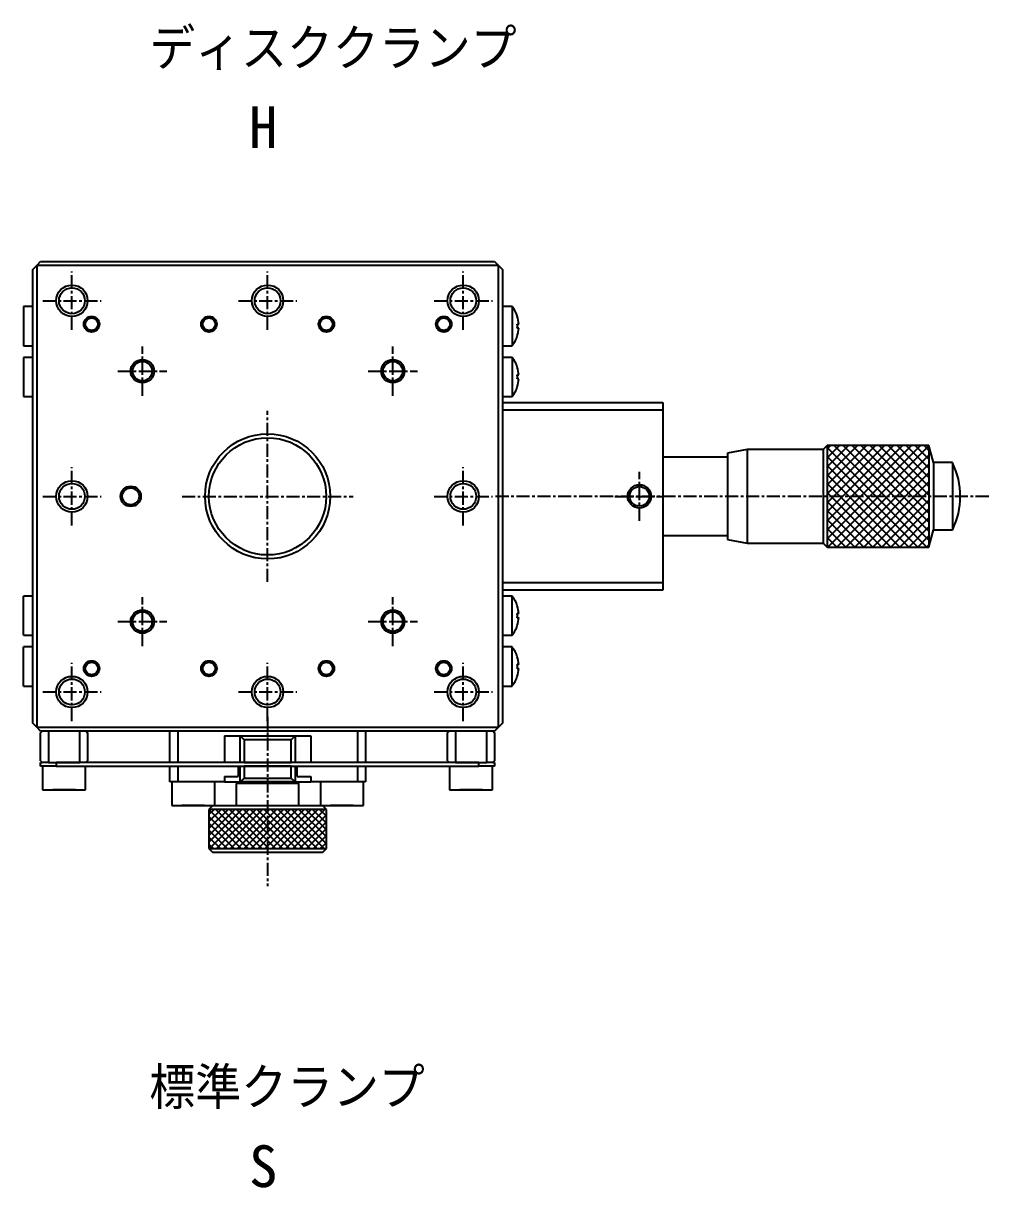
# Model space of a CAD drawing. Extents: x 565 to 917, y 86 to 335.
# Drawn here: x 620.8 to 713.3, y 223.7 to 335.3 of the extents above; entities that cross this region are included whole.
import ezdxf

# ---------------------------------------------------------------- set-up
doc = ezdxf.new("R2010")
doc.units = 0
doc.linetypes.add('CENTER', pattern=[2, 1.25, -0.25, 0.25, -0.25])
doc.layers.get('0').update_dxf_attribs({"linetype": 'CONTINUOUS'})
doc.styles.add('ｽﾀｲﾙ1', font='txt.shx', dxfattribs={"bigfont": 'bigfont.shx'})

msp = doc.modelspace()

# ---------------------------------------------------------------- linework, layer by layer
at = {"color": 7, "linetype": 'CONTINUOUS'}
for p, q in [((622.07, 312.12), (622.44, 312.49)), ((622.44, 312.49), (665.94, 312.49)), ((665.94, 312.49), (666.32, 312.12)), ((621.69, 311.74), (622.07, 312.12)), ((621.69, 307.08), (621.69, 311.74)), ((622.07, 312.12), (622.07, 267.87)), ((666.32, 312.12), (622.07, 312.12)), ((666.32, 267.87), (666.32, 312.12)), ((666.32, 312.12), (666.69, 311.74)), ((666.69, 311.74), (666.69, 307.08)), ((621.69, 308.18), (620.78, 308.18)), ((620.78, 308.18), (620.78, 304.43)), ((667.61, 308.18), (666.69, 308.18)), ((667.61, 308.18), (667.61, 304.43)), ((621.69, 305.54), (621.69, 307.08)), ((666.69, 307.08), (666.69, 305.54)), ((668.11, 307.24), (668.12, 307.25)), ((668.11, 306.5), (668.25, 306.5)), ((668.25, 306.11), (668.11, 306.11)), ((621.69, 302.2), (621.69, 305.54)), ((666.69, 305.54), (666.69, 302.2)), ((668.12, 305.37), (668.11, 305.37)), ((620.78, 304.43), (621.69, 304.43)), ((666.69, 304.43), (667.61, 304.43)), ((621.69, 303.31), (620.78, 303.31)), ((620.78, 303.31), (620.78, 301.43)), ((667.61, 303.31), (666.69, 303.31)), ((667.61, 303.31), (667.61, 301.43)), ((620.78, 301.43), (620.78, 299.56)), ((621.69, 300.66), (621.69, 302.2)), ((666.69, 302.2), (666.69, 300.66)), ((667.61, 301.43), (667.61, 299.56)), ((668.11, 302.37), (668.12, 302.37)), ((668.11, 302.37), (668.12, 302.37)), ((668.11, 301.63), (668.25, 301.63)), ((621.69, 279.33), (621.69, 300.66)), ((666.69, 300.66), (666.69, 279.33)), ((668.25, 301.24), (668.11, 301.24)), ((668.12, 300.49), (668.11, 300.5)), ((668.12, 300.49), (668.11, 300.5)), ((620.78, 299.56), (621.69, 299.56)), ((666.69, 299.56), (667.61, 299.56)), ((666.69, 298.99), (674.19, 298.99)), ((682.07, 298.24), (666.69, 298.24)), ((674.19, 298.99), (682.07, 298.99)), ((682.07, 298.99), (682.07, 295.24)), ((682.07, 295.24), (682.07, 284.74)), ((697.82, 294.87), (697.44, 294.49)), ((708.01, 293.22), (707.57, 294.87)), ((688.25, 293.74), (682.07, 293.74)), ((690.13, 294.49), (688.25, 294.12)), ((688.25, 294.12), (688.25, 286.28)), ((697.44, 294.49), (690.13, 294.49)), ((690.13, 294.49), (690.13, 285.94)), ((697.44, 294.49), (697.44, 285.94)), ((708.01, 293.22), (708.01, 287.09)), ((709.82, 293.22), (708.01, 293.22)), ((709.82, 293.22), (709.82, 287.09)), ((708.01, 287.09), (708.01, 286.77)), ((709.82, 287.09), (709.82, 286.77)), ((682.07, 286.24), (688.25, 286.24)), ((688.25, 286.28), (688.25, 285.87)), ((688.25, 285.87), (690.13, 285.49)), ((690.13, 285.94), (690.13, 285.49)), ((697.44, 285.94), (697.44, 285.49)), ((707.57, 285.12), (708.01, 286.77)), ((708.01, 286.77), (709.82, 286.77)), ((682.07, 284.74), (682.07, 280.99)), ((690.13, 285.49), (697.44, 285.49)), ((697.44, 285.49), (697.82, 285.12)), ((697.82, 285.6), (697.82, 285.12)), ((707.57, 285.6), (707.57, 285.12)), ((666.69, 281.74), (682.07, 281.74)), ((621.69, 280.43), (620.78, 280.43)), ((620.78, 278.56), (620.78, 280.43)), ((674.19, 280.99), (666.69, 280.99)), ((667.61, 280.43), (666.69, 280.43)), ((667.61, 278.56), (667.61, 280.43)), ((682.07, 280.99), (674.19, 280.99)), ((621.69, 277.79), (621.69, 279.33)), ((666.69, 279.33), (666.69, 277.79)), ((668.12, 279.5), (668.11, 279.49)), ((668.12, 279.5), (668.11, 279.49)), ((620.78, 276.68), (620.78, 278.56)), ((667.61, 276.68), (667.61, 278.56)), ((668.25, 278.75), (668.11, 278.75)), ((668.11, 278.36), (668.25, 278.36)), ((621.69, 274.45), (621.69, 277.79)), ((666.69, 277.79), (666.69, 274.45)), ((668.11, 277.62), (668.12, 277.62)), ((668.11, 277.62), (668.12, 277.62)), ((620.78, 276.68), (621.69, 276.68)), ((666.69, 276.68), (667.61, 276.68)), ((621.69, 275.56), (620.78, 275.56)), ((620.78, 271.81), (620.78, 275.56)), ((667.61, 275.56), (666.69, 275.56)), ((667.61, 271.81), (667.61, 275.56)), ((668.12, 274.62), (668.11, 274.62)), ((621.69, 272.91), (621.69, 274.45)), ((666.69, 274.45), (666.69, 272.91)), ((668.25, 273.88), (668.11, 273.88)), ((668.11, 273.49), (668.25, 273.49)), ((621.69, 268.24), (621.69, 272.91)), ((666.69, 272.91), (666.69, 268.24)), ((668.11, 272.75), (668.12, 272.74)), ((620.78, 271.81), (621.69, 271.81)), ((666.69, 271.81), (667.61, 271.81)), ((622.07, 267.87), (621.69, 268.24)), ((622.07, 267.87), (666.32, 267.87)), ((622.44, 267.49), (622.07, 267.87)), ((666.32, 267.87), (665.94, 267.49)), ((666.69, 268.24), (666.32, 267.87)), ((665.94, 267.49), (622.44, 267.49)), ((622.44, 267.34), (622.59, 267.49)), ((622.59, 267.49), (622.44, 267.34)), ((622.44, 264.64), (622.44, 267.34)), ((623.19, 267.49), (623.19, 264.49)), ((626.19, 264.49), (626.19, 267.49)), ((626.79, 267.49), (626.94, 267.34)), ((626.94, 267.34), (626.79, 267.49)), ((626.94, 267.34), (626.94, 264.64)), ((634.82, 264.49), (634.82, 267.49)), ((635.57, 267.49), (635.57, 264.49)), ((640.07, 267.04), (641.57, 267.04)), ((641.57, 267.04), (643.07, 267.04)), ((641.57, 264.49), (641.57, 267.04)), ((641.94, 266.67), (641.57, 267.04)), ((643.07, 267.04), (645.32, 267.04)), ((645.32, 267.04), (646.82, 267.04)), ((646.44, 266.67), (646.82, 267.04)), ((646.82, 267.04), (646.82, 264.49)), ((646.82, 267.04), (648.32, 267.04)), ((652.82, 264.49), (652.82, 267.49)), ((653.57, 267.49), (653.57, 264.49)), ((661.44, 267.34), (661.59, 267.49)), ((661.59, 267.49), (661.44, 267.34)), ((661.44, 264.64), (661.44, 267.34)), ((662.19, 267.49), (662.19, 264.49)), ((665.19, 264.49), (665.19, 267.49)), ((665.79, 267.49), (665.94, 267.34)), ((665.94, 267.34), (665.79, 267.49)), ((665.94, 267.34), (665.94, 264.64)), ((646.44, 266.67), (641.94, 266.67)), ((641.94, 266.67), (641.94, 264.49)), ((646.44, 264.49), (646.44, 266.67)), ((622.44, 264.64), (622.59, 264.49)), ((626.79, 264.49), (626.94, 264.64)), ((661.44, 264.64), (661.59, 264.49)), ((665.79, 264.49), (665.94, 264.64)), ((622.44, 264.49), (622.59, 264.49)), ((622.44, 264.12), (622.44, 264.49)), ((623.94, 264.12), (622.44, 264.12)), ((623.19, 264.49), (622.59, 264.49)), ((622.63, 264.12), (622.63, 261.87)), ((623.19, 264.49), (623.94, 264.49)), ((623.19, 264.49), (623.94, 264.49)), ((626.19, 264.49), (623.94, 264.49)), ((623.94, 264.49), (626.19, 264.49)), ((623.94, 264.12), (641.94, 264.12)), ((641.94, 264.49), (626.19, 264.49)), ((626.75, 261.87), (626.75, 264.12)), ((634.82, 262.62), (634.82, 264.12)), ((635.57, 264.12), (635.57, 262.62)), ((641.37, 264.12), (641.37, 263.14)), ((641.57, 262.62), (641.57, 264.12)), ((641.94, 264.49), (646.44, 264.49)), ((646.44, 264.49), (641.94, 264.49)), ((641.94, 264.12), (646.44, 264.12)), ((646.44, 264.12), (641.94, 264.12)), ((641.94, 264.12), (641.94, 262.99)), ((662.19, 264.49), (646.44, 264.49)), ((646.44, 264.12), (664.44, 264.12)), ((646.44, 262.99), (646.44, 264.12)), ((646.82, 264.12), (646.82, 262.62)), ((647.02, 263.14), (647.02, 264.12)), ((652.82, 262.62), (652.82, 264.12)), ((653.57, 264.12), (653.57, 262.62)), ((661.63, 264.12), (661.63, 261.87)), ((664.44, 264.49), (662.19, 264.49)), ((662.19, 264.49), (664.44, 264.49)), ((664.44, 264.49), (665.19, 264.49)), ((664.44, 264.49), (665.19, 264.49)), ((665.94, 264.12), (664.44, 264.12)), ((665.79, 264.49), (665.19, 264.49)), ((665.75, 261.87), (665.75, 264.12)), ((665.79, 264.49), (665.94, 264.49)), ((665.94, 264.49), (665.94, 264.12)), ((635.57, 262.62), (634.82, 262.62)), ((635, 262.62), (635, 260.37)), ((640.07, 262.62), (635.57, 262.62)), ((639.13, 260.37), (639.13, 262.62)), ((640.07, 263.14), (641.37, 263.14)), ((640.07, 262.62), (641.34, 262.62)), ((641.34, 262.62), (641.19, 262.47)), ((641.19, 262.47), (641.19, 260.37)), ((647.19, 262.47), (641.19, 262.47)), ((641.34, 262.62), (641.57, 262.62)), ((641.57, 262.62), (641.94, 262.99)), ((646.82, 262.62), (641.57, 262.62)), ((641.94, 262.99), (646.44, 262.99)), ((646.82, 262.62), (646.44, 262.99)), ((646.82, 262.62), (647.04, 262.62)), ((647.02, 263.14), (648.32, 263.14)), ((647.19, 262.47), (647.04, 262.62)), ((647.04, 262.62), (648.32, 262.62)), ((647.19, 260.37), (647.19, 262.47)), ((652.82, 262.62), (648.32, 262.62)), ((649.25, 262.62), (649.25, 260.37)), ((653.57, 262.62), (652.82, 262.62)), ((653.38, 260.37), (653.38, 262.62)), ((622.63, 261.87), (626.75, 261.87)), ((622.63, 261.87), (624.69, 261.87)), ((623.61, 261.87), (624.15, 261.87)), ((624.15, 261.87), (623.61, 261.87)), ((624.15, 261.87), (625.23, 261.87)), ((625.23, 261.87), (624.15, 261.87)), ((624.69, 261.87), (626.75, 261.87)), ((625.23, 261.87), (625.77, 261.87)), ((625.77, 261.87), (625.23, 261.87)), ((661.63, 261.87), (665.75, 261.87)), ((661.63, 261.87), (663.69, 261.87)), ((662.61, 261.87), (663.15, 261.87)), ((663.15, 261.87), (662.61, 261.87)), ((663.15, 261.87), (664.23, 261.87)), ((664.23, 261.87), (663.15, 261.87)), ((663.69, 261.87), (665.75, 261.87)), ((664.23, 261.87), (664.77, 261.87)), ((664.77, 261.87), (664.23, 261.87)), ((635, 260.37), (638.94, 260.37)), ((635, 260.37), (637.07, 260.37)), ((635.98, 260.37), (636.53, 260.37)), ((636.53, 260.37), (635.98, 260.37)), ((636.53, 260.37), (637.61, 260.37)), ((637.61, 260.37), (636.53, 260.37)), ((637.07, 260.37), (638.94, 260.37)), ((637.61, 260.37), (638.15, 260.37)), ((638.15, 260.37), (637.61, 260.37)), ((638.94, 260.37), (638.57, 259.99)), ((638.94, 260.37), (649.44, 260.37)), ((649.44, 260.37), (653.38, 260.37)), ((649.44, 260.37), (651.32, 260.37)), ((649.82, 259.99), (649.44, 260.37)), ((650.23, 260.37), (650.78, 260.37)), ((650.78, 260.37), (650.23, 260.37)), ((650.78, 260.37), (651.86, 260.37)), ((651.86, 260.37), (650.78, 260.37)), ((651.32, 260.37), (653.38, 260.37)), ((651.86, 260.37), (652.4, 260.37)), ((652.4, 260.37), (651.86, 260.37)), ((638.57, 256.24), (638.94, 255.87)), ((644.19, 255.87), (638.94, 255.87)), ((644.19, 256.24), (649.82, 256.24)), ((649.44, 255.87), (644.19, 255.87)), ((649.44, 255.87), (649.82, 256.24))]:
    msp.add_line(p, q, dxfattribs=at)
at = {"color": 1, "linetype": 'CENTER'}
for p, q in [((625.44, 305.94), (625.44, 311.54)), ((644.19, 305.94), (644.19, 311.54)), ((662.94, 305.94), (662.94, 311.54)), ((622.64, 308.74), (628.24, 308.74)), ((641.39, 308.74), (646.99, 308.74)), ((660.14, 308.74), (665.74, 308.74)), ((632.19, 299.64), (632.19, 304.34)), ((656.19, 299.64), (656.19, 304.34)), ((629.84, 301.99), (634.54, 301.99)), ((653.84, 301.99), (658.54, 301.99)), ((644.19, 281.79), (644.19, 298.19)), ((625.44, 287.19), (625.44, 292.79)), ((662.94, 287.19), (662.94, 292.79)), ((679.82, 287.64), (679.82, 292.34)), ((622.64, 289.99), (628.24, 289.99)), ((635.99, 289.99), (652.39, 289.99)), ((660.14, 289.99), (665.74, 289.99)), ((713.29, 289.99), (665.84, 289.99)), ((677.47, 289.99), (682.17, 289.99)), ((632.19, 275.64), (632.19, 280.34)), ((656.19, 275.64), (656.19, 280.34)), ((629.84, 277.99), (634.54, 277.99)), ((653.84, 277.99), (658.54, 277.99)), ((625.44, 268.44), (625.44, 274.04)), ((644.19, 268.44), (644.19, 274.04)), ((662.94, 268.44), (662.94, 274.04)), ((622.64, 271.24), (628.24, 271.24)), ((641.39, 271.24), (646.99, 271.24)), ((660.14, 271.24), (665.74, 271.24)), ((644.19, 268.87), (644.19, 252.62))]:
    msp.add_line(p, q, dxfattribs=at)
at = {"color": 3, "linetype": 'CONTINUOUS'}
for p, q in [((707.57, 294.87), (697.82, 294.87)), ((697.82, 294.87), (697.82, 285.6)), ((697.82, 294.54), (698.14, 294.87)), ((697.82, 293.68), (699, 294.87)), ((697.82, 292.82), (699.87, 294.87)), ((697.82, 291.96), (700.73, 294.87)), ((697.82, 291.1), (701.59, 294.87)), ((697.82, 290.24), (702.45, 294.87)), ((697.82, 289.37), (703.31, 294.87)), ((697.82, 288.51), (704.17, 294.87)), ((697.82, 287.65), (705.04, 294.87)), ((697.82, 286.79), (705.9, 294.87)), ((697.82, 285.93), (706.76, 294.87)), ((707.37, 285.12), (697.82, 294.67)), ((697.87, 285.12), (707.57, 294.82)), ((707.57, 285.78), (698.48, 294.87)), ((707.57, 286.64), (699.34, 294.87)), ((707.57, 287.51), (700.2, 294.87)), ((707.57, 288.37), (701.06, 294.87)), ((707.57, 289.23), (701.93, 294.87)), ((707.57, 290.09), (702.79, 294.87)), ((707.57, 290.95), (703.65, 294.87)), ((707.57, 291.81), (704.51, 294.87)), ((707.57, 292.68), (705.37, 294.87)), ((707.57, 293.54), (706.24, 294.87)), ((707.57, 294.4), (707.1, 294.87)), ((707.57, 294.87), (707.57, 285.6)), ((706.51, 285.12), (697.82, 293.81)), ((698.73, 285.12), (707.57, 293.95)), ((705.64, 285.12), (697.82, 292.95)), ((699.59, 285.12), (707.57, 293.09)), ((704.78, 285.12), (697.82, 292.08)), ((700.46, 285.12), (707.57, 292.23)), ((701.32, 285.12), (707.57, 291.37)), ((703.92, 285.12), (697.82, 291.22)), ((703.06, 285.12), (697.82, 290.36)), ((702.18, 285.12), (707.57, 290.51)), ((702.2, 285.12), (697.82, 289.5)), ((703.04, 285.12), (707.57, 289.64)), ((701.34, 285.12), (697.82, 288.64)), ((703.9, 285.12), (707.57, 288.78)), ((700.47, 285.12), (697.82, 287.78)), ((699.61, 285.12), (697.82, 286.91)), ((704.77, 285.12), (707.57, 287.92)), ((705.63, 285.12), (707.57, 287.06)), ((698.75, 285.12), (697.82, 286.05)), ((706.49, 285.12), (707.57, 286.2)), ((697.89, 285.12), (697.82, 285.19)), ((697.82, 285.12), (707.57, 285.12)), ((707.35, 285.12), (707.57, 285.34)), ((640.07, 267.04), (640.07, 264.49)), ((648.32, 267.04), (648.32, 264.49)), ((623.94, 264.49), (623.94, 264.12)), ((664.44, 264.12), (664.44, 264.49)), ((640.07, 263.14), (640.07, 262.62)), ((648.32, 263.14), (648.32, 262.62)), ((649.82, 259.99), (638.57, 259.99)), ((638.57, 259.99), (638.57, 256.24)), ((638.57, 259.49), (639.07, 259.99)), ((638.57, 258.83), (639.73, 259.99)), ((638.57, 258.17), (640.4, 259.99)), ((638.57, 257.5), (641.06, 259.99)), ((638.57, 256.84), (641.72, 259.99)), ((642.31, 256.24), (638.57, 259.99)), ((641.65, 256.24), (638.57, 259.32)), ((638.63, 256.24), (642.38, 259.99)), ((642.97, 256.24), (639.22, 259.99)), ((639.3, 256.24), (643.05, 259.99)), ((643.63, 256.24), (639.88, 259.99)), ((639.96, 256.24), (643.71, 259.99)), ((644.3, 256.24), (640.55, 259.99)), ((640.62, 256.24), (644.37, 259.99)), ((644.96, 256.24), (641.21, 259.99)), ((641.29, 256.24), (645.04, 259.99)), ((645.62, 256.24), (641.87, 259.99)), ((641.95, 256.24), (645.7, 259.99)), ((646.29, 256.24), (642.54, 259.99)), ((642.61, 256.24), (646.36, 259.99)), ((646.95, 256.24), (643.2, 259.99)), ((643.28, 256.24), (647.03, 259.99)), ((647.61, 256.24), (643.86, 259.99)), ((643.94, 256.24), (647.69, 259.99)), ((648.27, 256.24), (644.52, 259.99)), ((644.6, 256.24), (648.35, 259.99)), ((648.94, 256.24), (645.19, 259.99)), ((645.26, 256.24), (649.01, 259.99)), ((649.6, 256.24), (645.85, 259.99)), ((645.93, 256.24), (649.68, 259.99)), ((649.82, 256.69), (646.51, 259.99)), ((646.59, 256.24), (649.82, 259.47)), ((649.82, 257.35), (647.18, 259.99)), ((649.82, 258.02), (647.84, 259.99)), ((649.82, 258.68), (648.5, 259.99)), ((649.82, 259.34), (649.16, 259.99)), ((649.82, 256.24), (649.82, 259.99)), ((640.98, 256.24), (638.57, 258.66)), ((640.32, 256.24), (638.57, 258)), ((647.25, 256.24), (649.82, 258.81)), ((647.92, 256.24), (649.82, 258.15)), ((639.66, 256.24), (638.57, 257.33)), ((648.58, 256.24), (649.82, 257.48)), ((649.24, 256.24), (649.82, 256.82)), ((638.99, 256.24), (638.57, 256.67)), ((638.57, 256.24), (644.19, 256.24))]:
    msp.add_line(p, q, dxfattribs=at)
at = {"color": 7, "linetype": 'CONTINUOUS'}
for points in [[(668.11, 306.11, 0), (668.11, 306.12, 0), (668.11, 306.12, 0), (668.11, 306.12, 0), (668.11, 306.12, 0), (668.11, 306.13, 0), (668.11, 306.13, 0), (668.11, 306.13, 0), (668.11, 306.14, 0), (668.11, 306.14, 0), (668.11, 306.14, 0), (668.11, 306.15, 0), (668.11, 306.15, 0), (668.11, 306.15, 0), (668.11, 306.15, 0), (668.11, 306.16, 0), (668.11, 306.16, 0), (668.11, 306.16, 0), (668.11, 306.17, 0), (668.11, 306.17, 0), (668.11, 306.17, 0), (668.11, 306.18, 0), (668.11, 306.18, 0), (668.11, 306.18, 0), (668.11, 306.19, 0), (668.11, 306.19, 0), (668.11, 306.19, 0), (668.11, 306.19, 0), (668.12, 306.2, 0), (668.12, 306.2, 0), (668.12, 306.2, 0), (668.12, 306.21, 0), (668.12, 306.21, 0), (668.12, 306.21, 0), (668.12, 306.22, 0), (668.12, 306.22, 0), (668.12, 306.22, 0), (668.12, 306.23, 0), (668.12, 306.23, 0), (668.12, 306.23, 0), (668.12, 306.23, 0), (668.12, 306.24, 0), (668.12, 306.24, 0), (668.12, 306.24, 0), (668.12, 306.25, 0), (668.12, 306.25, 0), (668.12, 306.25, 0), (668.12, 306.25, 0), (668.12, 306.26, 0), (668.12, 306.26, 0), (668.12, 306.26, 0), (668.12, 306.27, 0), (668.12, 306.27, 0), (668.12, 306.27, 0), (668.12, 306.28, 0), (668.12, 306.28, 0), (668.12, 306.28, 0), (668.12, 306.29, 0), (668.12, 306.29, 0), (668.12, 306.29, 0), (668.12, 306.3, 0), (668.12, 306.3, 0), (668.12, 306.3, 0), (668.12, 306.3, 0), (668.12, 306.31, 0), (668.12, 306.31, 0), (668.12, 306.31, 0), (668.12, 306.32, 0), (668.12, 306.32, 0), (668.12, 306.32, 0), (668.12, 306.32, 0), (668.12, 306.33, 0), (668.12, 306.33, 0), (668.12, 306.33, 0), (668.12, 306.34, 0), (668.12, 306.34, 0), (668.12, 306.34, 0), (668.12, 306.35, 0), (668.12, 306.35, 0), (668.12, 306.35, 0), (668.12, 306.36, 0), (668.12, 306.36, 0), (668.12, 306.36, 0), (668.12, 306.36, 0), (668.12, 306.37, 0), (668.12, 306.37, 0), (668.12, 306.37, 0), (668.12, 306.38, 0), (668.12, 306.38, 0), (668.12, 306.38, 0), (668.12, 306.39, 0), (668.12, 306.39, 0), (668.12, 306.39, 0), (668.12, 306.39, 0), (668.12, 306.4, 0), (668.12, 306.4, 0), (668.12, 306.4, 0), (668.12, 306.41, 0), (668.12, 306.41, 0), (668.12, 306.41, 0), (668.12, 306.42, 0), (668.11, 306.42, 0), (668.11, 306.42, 0), (668.11, 306.43, 0), (668.11, 306.43, 0), (668.11, 306.43, 0), (668.11, 306.44, 0), (668.11, 306.44, 0), (668.11, 306.44, 0), (668.11, 306.44, 0), (668.11, 306.45, 0), (668.11, 306.45, 0), (668.11, 306.45, 0), (668.11, 306.46, 0), (668.11, 306.46, 0), (668.11, 306.46, 0), (668.11, 306.47, 0), (668.11, 306.47, 0), (668.11, 306.47, 0), (668.11, 306.48, 0), (668.11, 306.48, 0), (668.11, 306.48, 0), (668.11, 306.48, 0), (668.11, 306.49, 0), (668.11, 306.49, 0), (668.11, 306.49, 0), (668.11, 306.5, 0), (668.11, 306.5, 0), (668.11, 306.5, 0)], [(668.11, 301.24, 0), (668.11, 301.24, 0), (668.11, 301.24, 0), (668.11, 301.25, 0), (668.11, 301.25, 0), (668.11, 301.25, 0), (668.11, 301.25, 0), (668.11, 301.26, 0), (668.11, 301.26, 0), (668.11, 301.26, 0), (668.11, 301.27, 0), (668.11, 301.27, 0), (668.11, 301.27, 0), (668.11, 301.28, 0), (668.11, 301.28, 0), (668.11, 301.28, 0), (668.11, 301.29, 0), (668.11, 301.29, 0), (668.11, 301.29, 0), (668.11, 301.3, 0), (668.11, 301.3, 0), (668.11, 301.3, 0), (668.11, 301.3, 0), (668.11, 301.31, 0), (668.11, 301.31, 0), (668.11, 301.31, 0), (668.11, 301.32, 0), (668.11, 301.32, 0), (668.12, 301.32, 0), (668.12, 301.32, 0), (668.12, 301.33, 0), (668.12, 301.33, 0), (668.12, 301.33, 0), (668.12, 301.34, 0), (668.12, 301.34, 0), (668.12, 301.34, 0), (668.12, 301.35, 0), (668.12, 301.35, 0), (668.12, 301.35, 0), (668.12, 301.36, 0), (668.12, 301.36, 0), (668.12, 301.36, 0), (668.12, 301.37, 0), (668.12, 301.37, 0), (668.12, 301.37, 0), (668.12, 301.37, 0), (668.12, 301.38, 0), (668.12, 301.38, 0), (668.12, 301.38, 0), (668.12, 301.39, 0), (668.12, 301.39, 0), (668.12, 301.39, 0), (668.12, 301.39, 0), (668.12, 301.4, 0), (668.12, 301.4, 0), (668.12, 301.4, 0), (668.12, 301.41, 0), (668.12, 301.41, 0), (668.12, 301.41, 0), (668.12, 301.42, 0), (668.12, 301.42, 0), (668.12, 301.42, 0), (668.12, 301.43, 0), (668.12, 301.43, 0), (668.12, 301.43, 0), (668.12, 301.44, 0), (668.12, 301.44, 0), (668.12, 301.44, 0), (668.12, 301.44, 0), (668.12, 301.45, 0), (668.12, 301.45, 0), (668.12, 301.45, 0), (668.12, 301.46, 0), (668.12, 301.46, 0), (668.12, 301.46, 0), (668.12, 301.47, 0), (668.12, 301.47, 0), (668.12, 301.47, 0), (668.12, 301.48, 0), (668.12, 301.48, 0), (668.12, 301.48, 0), (668.12, 301.48, 0), (668.12, 301.49, 0), (668.12, 301.49, 0), (668.12, 301.49, 0), (668.12, 301.5, 0), (668.12, 301.5, 0), (668.12, 301.5, 0), (668.12, 301.5, 0), (668.12, 301.51, 0), (668.12, 301.51, 0), (668.12, 301.51, 0), (668.12, 301.52, 0), (668.12, 301.52, 0), (668.12, 301.52, 0), (668.12, 301.53, 0), (668.12, 301.53, 0), (668.12, 301.53, 0), (668.12, 301.54, 0), (668.12, 301.54, 0), (668.12, 301.54, 0), (668.11, 301.55, 0), (668.11, 301.55, 0), (668.11, 301.55, 0), (668.11, 301.55, 0), (668.11, 301.56, 0), (668.11, 301.56, 0), (668.11, 301.56, 0), (668.11, 301.57, 0), (668.11, 301.57, 0), (668.11, 301.57, 0), (668.11, 301.57, 0), (668.11, 301.58, 0), (668.11, 301.58, 0), (668.11, 301.58, 0), (668.11, 301.59, 0), (668.11, 301.59, 0), (668.11, 301.59, 0), (668.11, 301.6, 0), (668.11, 301.6, 0), (668.11, 301.6, 0), (668.11, 301.61, 0), (668.11, 301.61, 0), (668.11, 301.61, 0), (668.11, 301.62, 0), (668.11, 301.62, 0), (668.11, 301.62, 0), (668.11, 301.62, 0), (668.11, 301.63, 0)], [(668.11, 278.36, 0), (668.11, 278.37, 0), (668.11, 278.37, 0), (668.11, 278.37, 0), (668.11, 278.37, 0), (668.11, 278.38, 0), (668.11, 278.38, 0), (668.11, 278.38, 0), (668.11, 278.39, 0), (668.11, 278.39, 0), (668.11, 278.39, 0), (668.11, 278.4, 0), (668.11, 278.4, 0), (668.11, 278.4, 0), (668.11, 278.4, 0), (668.11, 278.41, 0), (668.11, 278.41, 0), (668.11, 278.41, 0), (668.11, 278.42, 0), (668.11, 278.42, 0), (668.11, 278.42, 0), (668.11, 278.43, 0), (668.11, 278.43, 0), (668.11, 278.43, 0), (668.11, 278.43, 0), (668.11, 278.44, 0), (668.11, 278.44, 0), (668.11, 278.44, 0), (668.12, 278.45, 0), (668.12, 278.45, 0), (668.12, 278.45, 0), (668.12, 278.46, 0), (668.12, 278.46, 0), (668.12, 278.46, 0), (668.12, 278.47, 0), (668.12, 278.47, 0), (668.12, 278.47, 0), (668.12, 278.48, 0), (668.12, 278.48, 0), (668.12, 278.48, 0), (668.12, 278.48, 0), (668.12, 278.49, 0), (668.12, 278.49, 0), (668.12, 278.49, 0), (668.12, 278.5, 0), (668.12, 278.5, 0), (668.12, 278.5, 0), (668.12, 278.5, 0), (668.12, 278.51, 0), (668.12, 278.51, 0), (668.12, 278.51, 0), (668.12, 278.52, 0), (668.12, 278.52, 0), (668.12, 278.52, 0), (668.12, 278.53, 0), (668.12, 278.53, 0), (668.12, 278.53, 0), (668.12, 278.54, 0), (668.12, 278.54, 0), (668.12, 278.54, 0), (668.12, 278.55, 0), (668.12, 278.55, 0), (668.12, 278.55, 0), (668.12, 278.55, 0), (668.12, 278.56, 0), (668.12, 278.56, 0), (668.12, 278.56, 0), (668.12, 278.57, 0), (668.12, 278.57, 0), (668.12, 278.57, 0), (668.12, 278.57, 0), (668.12, 278.58, 0), (668.12, 278.58, 0), (668.12, 278.58, 0), (668.12, 278.59, 0), (668.12, 278.59, 0), (668.12, 278.59, 0), (668.12, 278.6, 0), (668.12, 278.6, 0), (668.12, 278.6, 0), (668.12, 278.61, 0), (668.12, 278.61, 0), (668.12, 278.61, 0), (668.12, 278.62, 0), (668.12, 278.62, 0), (668.12, 278.62, 0), (668.12, 278.62, 0), (668.12, 278.63, 0), (668.12, 278.63, 0), (668.12, 278.63, 0), (668.12, 278.64, 0), (668.12, 278.64, 0), (668.12, 278.64, 0), (668.12, 278.64, 0), (668.12, 278.65, 0), (668.12, 278.65, 0), (668.12, 278.65, 0), (668.12, 278.66, 0), (668.12, 278.66, 0), (668.12, 278.66, 0), (668.12, 278.67, 0), (668.11, 278.67, 0), (668.11, 278.67, 0), (668.11, 278.68, 0), (668.11, 278.68, 0), (668.11, 278.68, 0), (668.11, 278.69, 0), (668.11, 278.69, 0), (668.11, 278.69, 0), (668.11, 278.69, 0), (668.11, 278.7, 0), (668.11, 278.7, 0), (668.11, 278.7, 0), (668.11, 278.71, 0), (668.11, 278.71, 0), (668.11, 278.71, 0), (668.11, 278.72, 0), (668.11, 278.72, 0), (668.11, 278.72, 0), (668.11, 278.73, 0), (668.11, 278.73, 0), (668.11, 278.73, 0), (668.11, 278.73, 0), (668.11, 278.74, 0), (668.11, 278.74, 0), (668.11, 278.74, 0), (668.11, 278.75, 0), (668.11, 278.75, 0), (668.11, 278.75, 0)], [(668.11, 273.49, 0), (668.11, 273.49, 0), (668.11, 273.49, 0), (668.11, 273.5, 0), (668.11, 273.5, 0), (668.11, 273.5, 0), (668.11, 273.5, 0), (668.11, 273.51, 0), (668.11, 273.51, 0), (668.11, 273.51, 0), (668.11, 273.52, 0), (668.11, 273.52, 0), (668.11, 273.52, 0), (668.11, 273.53, 0), (668.11, 273.53, 0), (668.11, 273.53, 0), (668.11, 273.54, 0), (668.11, 273.54, 0), (668.11, 273.54, 0), (668.11, 273.55, 0), (668.11, 273.55, 0), (668.11, 273.55, 0), (668.11, 273.55, 0), (668.11, 273.56, 0), (668.11, 273.56, 0), (668.11, 273.56, 0), (668.11, 273.57, 0), (668.11, 273.57, 0), (668.12, 273.57, 0), (668.12, 273.57, 0), (668.12, 273.58, 0), (668.12, 273.58, 0), (668.12, 273.58, 0), (668.12, 273.59, 0), (668.12, 273.59, 0), (668.12, 273.59, 0), (668.12, 273.6, 0), (668.12, 273.6, 0), (668.12, 273.6, 0), (668.12, 273.61, 0), (668.12, 273.61, 0), (668.12, 273.61, 0), (668.12, 273.62, 0), (668.12, 273.62, 0), (668.12, 273.62, 0), (668.12, 273.62, 0), (668.12, 273.63, 0), (668.12, 273.63, 0), (668.12, 273.63, 0), (668.12, 273.64, 0), (668.12, 273.64, 0), (668.12, 273.64, 0), (668.12, 273.64, 0), (668.12, 273.65, 0), (668.12, 273.65, 0), (668.12, 273.65, 0), (668.12, 273.66, 0), (668.12, 273.66, 0), (668.12, 273.66, 0), (668.12, 273.67, 0), (668.12, 273.67, 0), (668.12, 273.67, 0), (668.12, 273.68, 0), (668.12, 273.68, 0), (668.12, 273.68, 0), (668.12, 273.69, 0), (668.12, 273.69, 0), (668.12, 273.69, 0), (668.12, 273.69, 0), (668.12, 273.7, 0), (668.12, 273.7, 0), (668.12, 273.7, 0), (668.12, 273.71, 0), (668.12, 273.71, 0), (668.12, 273.71, 0), (668.12, 273.72, 0), (668.12, 273.72, 0), (668.12, 273.72, 0), (668.12, 273.73, 0), (668.12, 273.73, 0), (668.12, 273.73, 0), (668.12, 273.73, 0), (668.12, 273.74, 0), (668.12, 273.74, 0), (668.12, 273.74, 0), (668.12, 273.75, 0), (668.12, 273.75, 0), (668.12, 273.75, 0), (668.12, 273.75, 0), (668.12, 273.76, 0), (668.12, 273.76, 0), (668.12, 273.76, 0), (668.12, 273.77, 0), (668.12, 273.77, 0), (668.12, 273.77, 0), (668.12, 273.78, 0), (668.12, 273.78, 0), (668.12, 273.78, 0), (668.12, 273.79, 0), (668.12, 273.79, 0), (668.12, 273.79, 0), (668.11, 273.8, 0), (668.11, 273.8, 0), (668.11, 273.8, 0), (668.11, 273.8, 0), (668.11, 273.81, 0), (668.11, 273.81, 0), (668.11, 273.81, 0), (668.11, 273.82, 0), (668.11, 273.82, 0), (668.11, 273.82, 0), (668.11, 273.82, 0), (668.11, 273.83, 0), (668.11, 273.83, 0), (668.11, 273.83, 0), (668.11, 273.84, 0), (668.11, 273.84, 0), (668.11, 273.84, 0), (668.11, 273.85, 0), (668.11, 273.85, 0), (668.11, 273.85, 0), (668.11, 273.86, 0), (668.11, 273.86, 0), (668.11, 273.86, 0), (668.11, 273.87, 0), (668.11, 273.87, 0), (668.11, 273.87, 0), (668.11, 273.87, 0), (668.11, 273.88, 0)]]:
    msp.add_polyline3d(points, dxfattribs=at)
at = {"color": 3, "linetype": 'CONTINUOUS'}
for centre, radius in [((625.44, 308.74), 1.5), ((644.19, 308.74), 1.5), ((662.94, 308.74), 1.5), ((627.32, 306.49), 0.75), ((638.57, 306.49), 0.75), ((649.82, 306.49), 0.75), ((661.07, 306.49), 0.75), ((632.19, 301.99), 1.12), ((656.19, 301.99), 1.12), ((644.19, 289.99), 6), ((625.44, 289.99), 1.5), ((662.94, 289.99), 1.5), ((631.07, 289.99), 0.975), ((679.82, 289.99), 1.12), ((632.19, 277.99), 1.12), ((656.19, 277.99), 1.12), ((627.32, 273.49), 0.75), ((638.57, 273.49), 0.75), ((649.82, 273.49), 0.75), ((661.07, 273.49), 0.75), ((625.44, 271.24), 1.5), ((644.19, 271.24), 1.5), ((662.94, 271.24), 1.5)]:
    msp.add_circle(centre, radius, dxfattribs=at)
at = {"color": 7, "linetype": 'CONTINUOUS'}
for centre, radius in [((625.44, 308.74), 1.24), ((644.19, 308.74), 1.24), ((662.94, 308.74), 1.24), ((627.32, 306.49), 0.6), ((638.57, 306.49), 0.6), ((649.82, 306.49), 0.6), ((661.07, 306.49), 0.6), ((632.19, 301.99), 0.938), ((656.19, 301.99), 0.938), ((644.19, 289.99), 5.62), ((625.44, 289.99), 1.24), ((631.07, 289.99), 0.806), ((662.94, 289.99), 1.24), ((679.82, 289.99), 0.938), ((632.19, 277.99), 0.938), ((656.19, 277.99), 0.938), ((627.32, 273.49), 0.6), ((638.57, 273.49), 0.6), ((649.82, 273.49), 0.6), ((661.07, 273.49), 0.6), ((625.44, 271.24), 1.24), ((644.19, 271.24), 1.24), ((662.94, 271.24), 1.24)]:
    msp.add_circle(centre, radius, dxfattribs=at)
for centre, radius, start, end in [((665.27, 306.31), 3, 18.2398, 38.6822), ((665.27, 306.31), 2.99, 3.7348, 18.2232), ((665.27, 306.31), 2.99, 341.7768, 356.2652), ((665.27, 306.31), 3, 321.3178, 341.7602), ((665.27, 301.43), 3, 18.2398, 38.6822), ((665.27, 301.43), 2.99, 3.7348, 18.2232), ((665.27, 301.43), 3, 321.3178, 341.7602), ((665.27, 301.43), 2.99, 341.7768, 356.2652), ((703.26, 289.99), 7.31, 333.8162, 26.1838), ((665.27, 278.56), 3, 18.2398, 38.6822), ((665.27, 278.56), 2.99, 3.7348, 18.2232), ((665.27, 278.56), 2.99, 341.7768, 356.2652), ((665.27, 278.56), 3, 321.3178, 341.7602), ((665.27, 273.68), 3, 18.2398, 38.6822), ((665.27, 273.68), 2.99, 3.7348, 18.2232), ((665.27, 273.68), 2.99, 341.7768, 356.2652), ((665.27, 273.68), 3, 321.3178, 341.7602)]:
    msp.add_arc(centre, radius, start, end, dxfattribs=at)

# ---------------------------------------------------------------- texts
at = {"style": 'ｽﾀｲﾙ1'}
for s, p in [('ディスククランプ', (632.85, 330.86)), ('標準クランプ', (632.85, 231.27))]:
    msp.add_text(s, height=4, dxfattribs=at).set_placement(p)
for s, p in [('H', (642.41, 323.38)), ('S', (642.41, 223.79))]:
    msp.add_text(s, height=4).set_placement(p)

doc.saveas('drawing.dxf')
